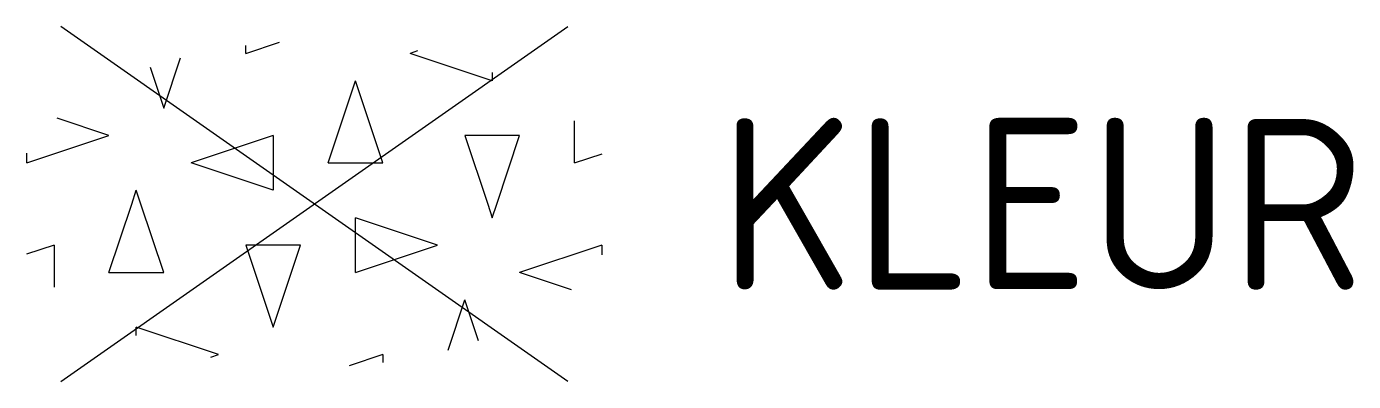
# Model space of a CAD drawing. Header units: metres. Extents: x -3 to 10.9, y -1.9 to 1.9.
import ezdxf
from ezdxf.enums import TextEntityAlignment as Align

# ---------------------------------------------------------------- set-up
doc = ezdxf.new("R2010")
doc.units = ezdxf.units.M
doc.styles.add('NLCS-ISO', font='NLCS-ISO.ttf')

msp = doc.modelspace()

# ---------------------------------------------------------------- linework, layer by layer
for p, q in [((-2.662, -1.864), (2.662, 1.864)), ((2.662, -1.864), (-2.662, 1.864)), ((-0.719, 1.581), (-0.365, 1.699)), ((-1.581, 1.006), (-1.405, 1.534)), ((-0.719, 1.581), (-0.719, 1.666)), ((1.085, 1.608), (1.006, 1.581)), ((1.869, 1.294), (1.006, 1.581)), ((-1.725, 1.437), (-1.581, 1.006)), ((0.144, 0.431), (0.431, 1.294)), ((0.719, 0.431), (0.431, 1.294)), ((1.869, 1.383), (1.869, 1.294)), ((-2.156, 0.719), (-2.701, 0.9)), ((2.731, 0.431), (2.731, 0.873)), ((-3.019, 0.431), (-2.156, 0.719)), ((-0.431, 0.719), (-1.294, 0.431)), ((-0.431, 0.719), (-0.431, 0.144)), ((2.156, 0.719), (1.581, 0.719)), ((1.581, 0.719), (1.821, 0)), ((1.917, 0), (2.156, 0.719)), ((-3.019, 0.431), (-3.019, 0.533)), ((-0.431, 0.144), (-1.294, 0.431)), ((0.144, 0.431), (0.719, 0.431)), ((2.731, 0.431), (3.022, 0.528)), ((-1.917, 0), (-1.869, 0.144)), ((-1.821, 0), (-1.869, 0.144)), ((-2.156, -0.719), (-1.917, 0)), ((-1.581, -0.719), (-1.821, 0)), ((1.821, 0), (1.869, -0.144)), ((1.869, -0.144), (1.917, 0)), ((0.431, -0.719), (0.431, -0.144)), ((1.294, -0.431), (0.431, -0.144)), ((-2.731, -0.431), (-3.022, -0.528)), ((-2.731, -0.431), (-2.731, -0.874)), ((-0.144, -0.431), (-0.719, -0.431)), ((-0.719, -0.431), (-0.431, -1.294)), ((-0.431, -1.294), (-0.144, -0.431)), ((0.431, -0.719), (1.294, -0.431)), ((3.019, -0.431), (2.156, -0.719)), ((3.019, -0.431), (3.019, -0.533)), ((-2.156, -0.719), (-1.581, -0.719)), ((2.701, -0.9), (2.156, -0.719)), ((1.405, -1.534), (1.581, -1.006)), ((1.725, -1.437), (1.581, -1.006)), ((-1.869, -1.383), (-1.869, -1.294)), ((-1.006, -1.581), (-1.869, -1.294)), ((-1.085, -1.608), (-1.006, -1.581)), ((0.719, -1.581), (0.365, -1.699)), ((0.719, -1.581), (0.719, -1.666))]:
    msp.add_line(p, q)

# ---------------------------------------------------------------- texts
at = {"style": 'NLCS-ISO'}
msp.add_attdef('KLEUR', text='', height=1.8, dxfattribs=at).set_placement((4.25, 0), align=Align.MIDDLE_LEFT)

doc.saveas('drawing.dxf')
